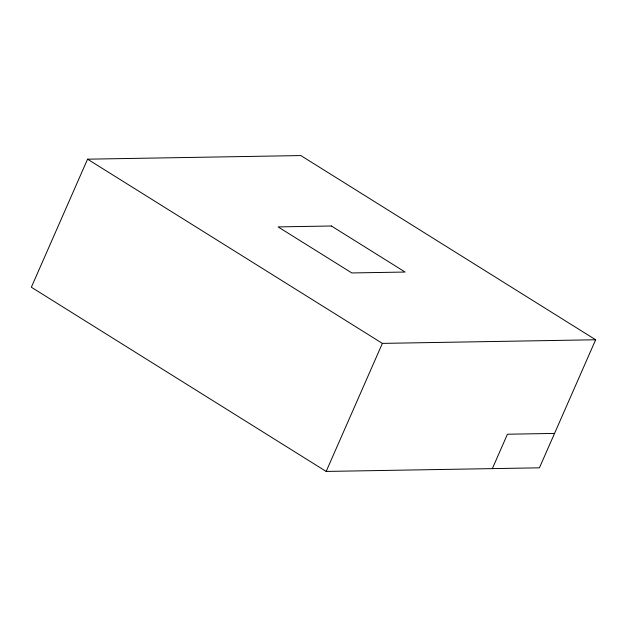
<?xml version="1.0" encoding="UTF-8"?>
<svg xmlns="http://www.w3.org/2000/svg" width="627" height="627" viewBox="0 0 627 627"><rect width="100%" height="100%" fill="white"/><g stroke="black" fill="none" stroke-linecap="round" stroke-linejoin="round"><path stroke-width="0.94" d="M87.561 159.18L31.35 287.229L326.165 471.433L539.439 467.82L595.65 339.771L300.835 155.567L87.561 159.18L382.376 343.384L595.65 339.771M326.165 471.433L382.376 343.384M492.336 468.62L507.439 434.221L554.542 433.422M331.409 225.994L278.09 226.903L351.802 272.949L405.113 272.047L331.409 225.994"/></g></svg>
